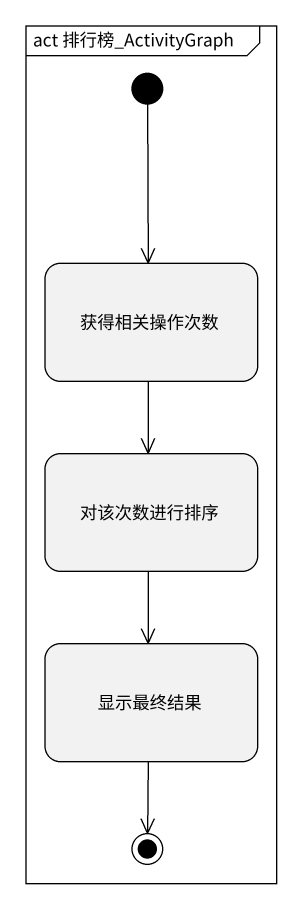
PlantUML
@startuml
mainframe act 排行榜_ActivityGraph
hide empty description
state 获得相关操作次数
state 对该次数进行排序
state 显示最终结果
[*] --> 获得相关操作次数
获得相关操作次数 --> 对该次数进行排序
对该次数进行排序 --> 显示最终结果
显示最终结果 --> [*]
@enduml
